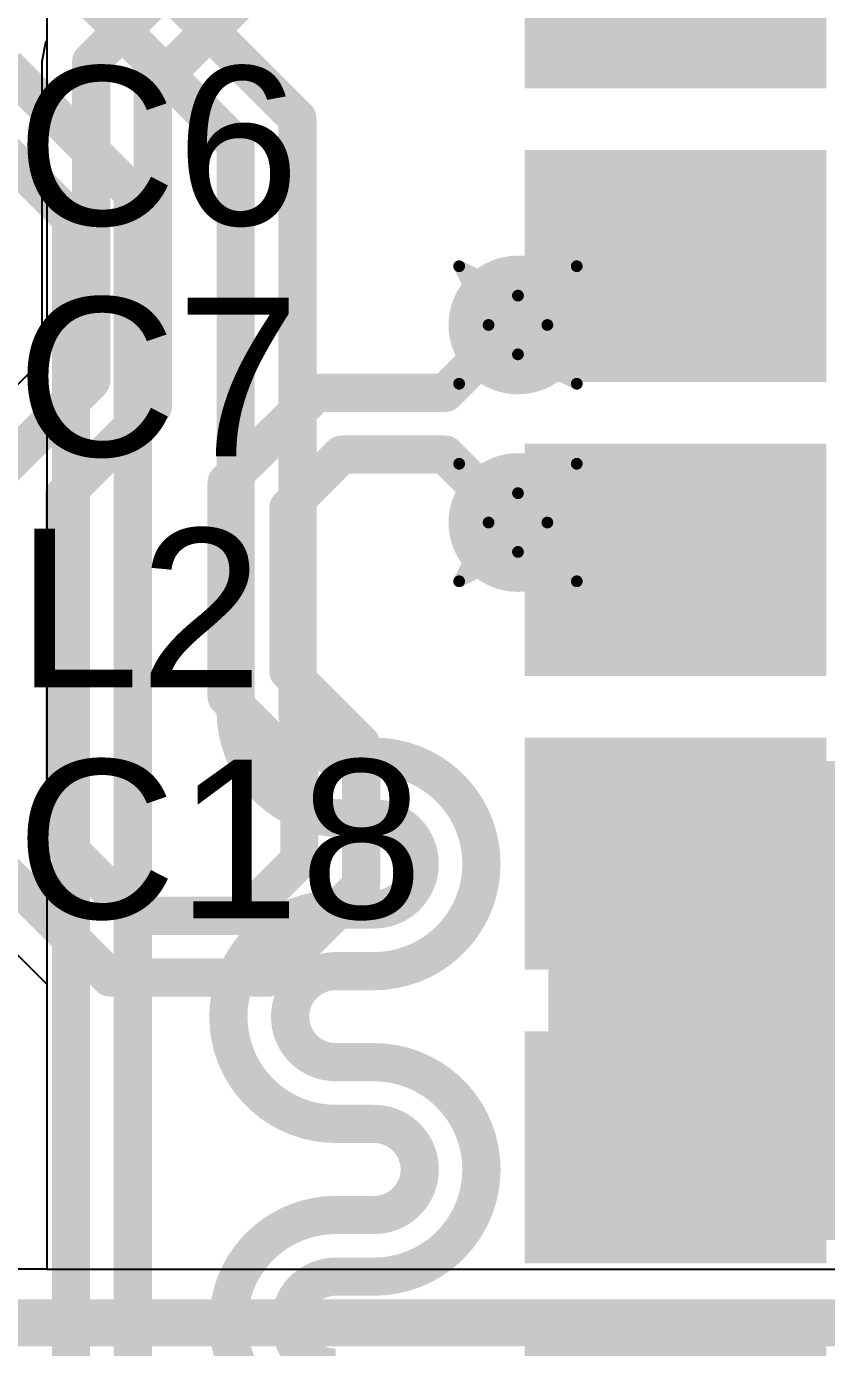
# Model space of a CAD drawing. Header units: inches. Extents: x -6 to 328, y -12 to 81.
# Drawn here: x 26.52 to 29.97, y 7.68 to 13.39 of the extents above; entities that cross this region are included whole.
import ezdxf

# ---------------------------------------------------------------- set-up
doc = ezdxf.new("R2010")
doc.units = ezdxf.units.IN
for name, color, linetype in [('Bottom Layer', 5, 'Continuous'), ('Drill Drawing', 1, 'Continuous'), ('Top Layer', 1, 'Continuous'), ('Top Overlay', 2, 'Continuous'), ('Top Paste', 8, 'Continuous'), ('Top Solder', 216, 'Continuous'), ('Via Holes', 16, 'Continuous')]:
    doc.layers.add(name, color=color, linetype=linetype)
doc.styles.add('Arial', font='', dxfattribs={"height": 0.2})
doc.styles.get('Arial').set_extended_font_data('Arial')

# ---------------------------------------------------------------- blocks, each defined once
blk = doc.blocks.new('M55_6013242R_44')
at = {"layer": 'Top Layer'}
for points in [[(-7.385, 3.3), (-6.585, 3.3), (-6.585, 2.2), (-7.385, 2.2)], [(-6.115, 3.3), (-5.315, 3.3), (-5.315, 2.2), (-6.115, 2.2)], [(-4.845, 3.3), (-4.045, 3.3), (-4.045, 2.2), (-4.845, 2.2)], [(-3.575, 3.3), (-2.775, 3.3), (-2.775, 2.2), (-3.575, 2.2)], [(-2.305, 3.3), (-1.505, 3.3), (-1.505, 2.2), (-2.305, 2.2)]]:
    blk.add_hatch(color=1, dxfattribs=at).paths.add_polyline_path(points)
at = {"layer": 'Top Paste'}
for points in [[(-7.385, 3.3), (-6.585, 3.3), (-6.585, 2.2), (-7.385, 2.2)], [(-6.115, 3.3), (-5.315, 3.3), (-5.315, 2.2), (-6.115, 2.2)], [(-4.845, 3.3), (-4.045, 3.3), (-4.045, 2.2), (-4.845, 2.2)], [(-3.575, 3.3), (-2.775, 3.3), (-2.775, 2.2), (-3.575, 2.2)], [(-2.305, 3.3), (-1.505, 3.3), (-1.505, 2.2), (-2.305, 2.2)]]:
    blk.add_hatch(color=8, dxfattribs=at).paths.add_polyline_path(points)
at = {"layer": 'Top Solder'}
for points in [[(-8.7566, 3.4016), (-7.7534, 3.4016), (-7.7534, 2.0984), (-8.7566, 2.0984)], [(-7.4866, 3.4016), (-6.4834, 3.4016), (-6.4834, 2.0984), (-7.4866, 2.0984)], [(-6.2166, 3.4016), (-5.2134, 3.4016), (-5.2134, 2.0984), (-6.2166, 2.0984)], [(-4.9466, 3.4016), (-3.9434, 3.4016), (-3.9434, 2.0984), (-4.9466, 2.0984)], [(-3.6766, 3.4016), (-2.6734, 3.4016), (-2.6734, 2.0984), (-3.6766, 2.0984)], [(-2.4066, 3.4016), (-1.4034, 3.4016), (-1.4034, 2.0984), (-2.4066, 2.0984)]]:
    blk.add_hatch(color=216, dxfattribs=at).paths.add_polyline_path(points)

msp = doc.modelspace()

# ---------------------------------------------------------------- hatches: boundary and pattern name
at = {"layer": 'Bottom Layer'}
h = msp.add_hatch(color=5, dxfattribs=at)
edge = h.paths.add_edge_path()
edge.add_arc((28.6385, 12.1032), 0.3, 0, 360)
h = msp.add_hatch(color=5, dxfattribs=at)
edge = h.paths.add_edge_path()
edge.add_arc((28.6385, 11.2492), 0.3, 0, 360)
at = {"layer": 'Top Layer'}
h = msp.add_hatch(color=1, dxfattribs=at)
edge = h.paths.add_edge_path()
edge.add_arc((28.6385, 12.1032), 0.3, 0, 360)
h = msp.add_hatch(color=1, dxfattribs=at)
edge = h.paths.add_edge_path()
edge.add_arc((28.6385, 11.2492), 0.3, 0, 360)
msp.add_hatch(color=1, dxfattribs=at).paths.add_polyline_path([(28.769, 8.148), (30.6869, 8.148), (30.6869, 10.218), (28.769, 10.218)])
at = {"layer": 'Via Holes'}
h = msp.add_hatch(color=7, dxfattribs=at)
edge = h.paths.add_edge_path()
edge.add_arc((28.6385, 12.1032), 0.15, 0, 360)
h = msp.add_hatch(color=7, dxfattribs=at)
edge = h.paths.add_edge_path()
edge.add_arc((28.6385, 11.2492), 0.15, 0, 360)

# ---------------------------------------------------------------- linework, layer by layer
at = {"layer": 'Bottom Layer'}
for p, q in [((26.6032, 15.1452), (26.6032, 8.0219)), ((26.6032, 15.1452), (26.6032, 13.3314)), ((26.5979, 13.3234), (26.5816, 13.2416)), ((26.6032, 13.3314), (26.5979, 13.3234)), ((26.5816, 13.2416), (26.5816, 11.9503)), ((26.5816, 11.9503), (26.2601, 11.6287)), ((26.2601, 9.5965), (26.6032, 9.2534)), ((26.6032, 9.2534), (26.6032, 8.0219)), ((26.6032, 8.0219), (25.0843, 8.0219)), ((26.6032, 8.0219), (30.6832, 8.0219))]:
    msp.add_line(p, q, dxfattribs=at)
for points in [[(26.7952, 13.2416, 0.1651, 0.1651, 0), (27.5056, 13.9519, 0.1651, 0.1651, 0)], [(27.0619, 13.1312, 0.1651, 0.1651, 0), (27.6941, 13.7633, 0.1651, 0.1651, 0)], [(26.7952, 11.8618, 0.1651, 0.1651, 0), (26.7952, 13.2416, 0.1651, 0.1651, 0)], [(27.0619, 11.7513, 0.1651, 0.1651, 0), (27.0619, 13.1312, 0.1651, 0.1651, 0)], [(28.3243, 11.8096, 0.1651, 0.1651, 0), (28.618, 12.1032, 0.1651, 0.1651, 0)], [(28.618, 12.1032, 0.1651, 0.1651, 0), (28.6385, 12.1032, 0.1651, 0.1651, 0)], [(26.4111, 11.4776, 0.1651, 0.1651, 0), (26.7952, 11.8618, 0.1651, 0.1651, 0)], [(27.3801, 11.4229, 0.1651, 0.1651, 0), (27.7669, 11.8096, 0.1651, 0.1651, 0)], [(27.7669, 11.8096, 0.1651, 0.1651, 0), (28.3243, 11.8096, 0.1651, 0.1651, 0)], [(26.6778, 11.3672, 0.1651, 0.1651, 0), (27.0619, 11.7513, 0.1651, 0.1651, 0)], [(27.6468, 11.3124, 0.1651, 0.1651, 0), (27.8773, 11.5429, 0.1651, 0.1651, 0)], [(27.8773, 11.5429, 0.1651, 0.1651, 0), (28.3243, 11.5429, 0.1651, 0.1651, 0)], [(28.3243, 11.5429, 0.1651, 0.1651, 0), (28.618, 11.2492, 0.1651, 0.1651, 0)], [(27.3801, 10.4957, 0.1651, 0.1651, 0), (27.3801, 11.4229, 0.1651, 0.1651, 0)], [(26.6778, 9.8581, 0.1651, 0.1651, 0), (26.6778, 11.3672, 0.1651, 0.1651, 0)], [(27.6468, 10.6061, 0.1651, 0.1651, 0), (27.6468, 11.3124, 0.1651, 0.1651, 0)], [(28.618, 11.2492, 0.1651, 0.1651, 0), (28.6385, 11.2492, 0.1651, 0.1651, 0)], [(27.6468, 10.6061, 0.1651, 0.1651, 0), (27.9608, 10.2921, 0.1651, 0.1651, 0)], [(27.3801, 10.4957, 0.1651, 0.1651, 0), (27.6941, 10.1817, 0.1651, 0.1651, 0)], [(27.9608, 9.6792, 0.1651, 0.1651, 0), (27.9608, 10.2921, 0.1651, 0.1651, 0)], [(27.6941, 9.7897, 0.1651, 0.1651, 0), (27.6941, 10.1817, 0.1651, 0.1651, 0)], [(26.6778, 9.8581, 0.1651, 0.1651, 0), (26.9867, 9.5492, 0.1651, 0.1651, 0)], [(26.4111, 9.7476, 0.1651, 0.1651, 0), (26.8762, 9.2825, 0.1651, 0.1651, 0)], [(27.4537, 9.5492, 0.1651, 0.1651, 0), (27.6941, 9.7897, 0.1651, 0.1651, 0)], [(27.5641, 9.2825, 0.1651, 0.1651, 0), (27.9608, 9.6792, 0.1651, 0.1651, 0)], [(26.9867, 9.5492, 0.1651, 0.1651, 0), (27.4537, 9.5492, 0.1651, 0.1651, 0)], [(26.8762, 9.2825, 0.1651, 0.1651, 0), (27.5641, 9.2825, 0.1651, 0.1651, 0)], [(24.9877, 7.7889, 0.2032, 0.2032, 0), (30.2545, 7.7889, 0.2032, 0.2032, 0)]]:
    msp.add_lwpolyline(points, format="xyseb", dxfattribs=at)
for points in [[(26.754, 13.2416, 0.0825, 0.0825, 1), (26.8365, 13.2416, 0.0825, 0.0825, 1)], [(26.754, 13.2416, 0.0825, 0.0825, 1), (26.8365, 13.2416, 0.0825, 0.0825, 1)], [(27.0207, 13.1312, 0.0825, 0.0825, 1), (27.1032, 13.1312, 0.0825, 0.0825, 1)], [(27.0207, 13.1312, 0.0825, 0.0825, 1), (27.1032, 13.1312, 0.0825, 0.0825, 1)], [(28.5767, 12.1032, 0.0825, 0.0825, 1), (28.6593, 12.1032, 0.0825, 0.0825, 1)], [(28.5767, 12.1032, 0.0825, 0.0825, 1), (28.6593, 12.1032, 0.0825, 0.0825, 1)], [(28.5972, 12.1032, 0.0825, 0.0825, 1), (28.6798, 12.1032, 0.0825, 0.0825, 1)], [(26.754, 11.8618, 0.0825, 0.0825, 1), (26.8365, 11.8618, 0.0825, 0.0825, 1)], [(26.754, 11.8618, 0.0825, 0.0825, 1), (26.8365, 11.8618, 0.0825, 0.0825, 1)], [(27.7256, 11.8096, 0.0825, 0.0825, 1), (27.8081, 11.8096, 0.0825, 0.0825, 1)], [(27.7256, 11.8096, 0.0825, 0.0825, 1), (27.8081, 11.8096, 0.0825, 0.0825, 1)], [(28.2831, 11.8096, 0.0825, 0.0825, 1), (28.3656, 11.8096, 0.0825, 0.0825, 1)], [(28.2831, 11.8096, 0.0825, 0.0825, 1), (28.3656, 11.8096, 0.0825, 0.0825, 1)], [(27.0207, 11.7513, 0.0825, 0.0825, 1), (27.1032, 11.7513, 0.0825, 0.0825, 1)], [(27.0207, 11.7513, 0.0825, 0.0825, 1), (27.1032, 11.7513, 0.0825, 0.0825, 1)], [(27.836, 11.5429, 0.0825, 0.0825, 1), (27.9186, 11.5429, 0.0825, 0.0825, 1)], [(27.836, 11.5429, 0.0825, 0.0825, 1), (27.9186, 11.5429, 0.0825, 0.0825, 1)], [(28.2831, 11.5429, 0.0825, 0.0825, 1), (28.3656, 11.5429, 0.0825, 0.0825, 1)], [(28.2831, 11.5429, 0.0825, 0.0825, 1), (28.3656, 11.5429, 0.0825, 0.0825, 1)], [(27.3389, 11.4229, 0.0825, 0.0825, 1), (27.4214, 11.4229, 0.0825, 0.0825, 1)], [(27.3389, 11.4229, 0.0825, 0.0825, 1), (27.4214, 11.4229, 0.0825, 0.0825, 1)], [(26.6366, 11.3672, 0.0825, 0.0825, 1), (26.7191, 11.3672, 0.0825, 0.0825, 1)], [(26.6366, 11.3672, 0.0825, 0.0825, 1), (26.7191, 11.3672, 0.0825, 0.0825, 1)], [(27.6056, 11.3124, 0.0825, 0.0825, 1), (27.6881, 11.3124, 0.0825, 0.0825, 1)], [(27.6056, 11.3124, 0.0825, 0.0825, 1), (27.6881, 11.3124, 0.0825, 0.0825, 1)], [(28.5767, 11.2492, 0.0825, 0.0825, 1), (28.6593, 11.2492, 0.0825, 0.0825, 1)], [(28.5767, 11.2492, 0.0825, 0.0825, 1), (28.6593, 11.2492, 0.0825, 0.0825, 1)], [(28.5972, 11.2492, 0.0825, 0.0825, 1), (28.6798, 11.2492, 0.0825, 0.0825, 1)], [(27.6056, 10.6061, 0.0825, 0.0825, 1), (27.6881, 10.6061, 0.0825, 0.0825, 1)], [(27.6056, 10.6061, 0.0825, 0.0825, 1), (27.6881, 10.6061, 0.0825, 0.0825, 1)], [(27.3389, 10.4957, 0.0825, 0.0825, 1), (27.4214, 10.4957, 0.0825, 0.0825, 1)], [(27.3389, 10.4957, 0.0825, 0.0825, 1), (27.4214, 10.4957, 0.0825, 0.0825, 1)], [(27.9196, 10.2921, 0.0825, 0.0825, 1), (28.0021, 10.2921, 0.0825, 0.0825, 1)], [(27.9196, 10.2921, 0.0825, 0.0825, 1), (28.0021, 10.2921, 0.0825, 0.0825, 1)], [(27.6529, 10.1817, 0.0825, 0.0825, 1), (27.7354, 10.1817, 0.0825, 0.0825, 1)], [(27.6529, 10.1817, 0.0825, 0.0825, 1), (27.7354, 10.1817, 0.0825, 0.0825, 1)], [(26.6366, 9.8581, 0.0825, 0.0825, 1), (26.7191, 9.8581, 0.0825, 0.0825, 1)], [(26.6366, 9.8581, 0.0825, 0.0825, 1), (26.7191, 9.8581, 0.0825, 0.0825, 1)], [(27.6529, 9.7897, 0.0825, 0.0825, 1), (27.7354, 9.7897, 0.0825, 0.0825, 1)], [(27.6529, 9.7897, 0.0825, 0.0825, 1), (27.7354, 9.7897, 0.0825, 0.0825, 1)], [(27.9196, 9.6792, 0.0825, 0.0825, 1), (28.0021, 9.6792, 0.0825, 0.0825, 1)], [(27.9196, 9.6792, 0.0825, 0.0825, 1), (28.0021, 9.6792, 0.0825, 0.0825, 1)], [(26.9454, 9.5492, 0.0825, 0.0825, 1), (27.028, 9.5492, 0.0825, 0.0825, 1)], [(26.9454, 9.5492, 0.0825, 0.0825, 1), (27.028, 9.5492, 0.0825, 0.0825, 1)], [(27.4124, 9.5492, 0.0825, 0.0825, 1), (27.4949, 9.5492, 0.0825, 0.0825, 1)], [(27.4124, 9.5492, 0.0825, 0.0825, 1), (27.4949, 9.5492, 0.0825, 0.0825, 1)], [(26.8349, 9.2825, 0.0825, 0.0825, 1), (26.9175, 9.2825, 0.0825, 0.0825, 1)], [(26.8349, 9.2825, 0.0825, 0.0825, 1), (26.9175, 9.2825, 0.0825, 0.0825, 1)], [(27.5229, 9.2825, 0.0825, 0.0825, 1), (27.6054, 9.2825, 0.0825, 0.0825, 1)], [(27.5229, 9.2825, 0.0825, 0.0825, 1), (27.6054, 9.2825, 0.0825, 0.0825, 1)]]:
    msp.add_lwpolyline(points, format="xyseb", close=True, dxfattribs=at)
at = {"layer": 'Drill Drawing'}
for points in [[(28.3845, 12.3572, 0.0508, 0.0508, 0), (28.6385, 12.2302, 0.0508, 0.0508, 0)], [(28.3845, 12.3572, 0.0508, 0.0508, 0), (28.5115, 12.1032, 0.0508, 0.0508, 0)], [(28.6385, 12.2302, 0.0508, 0.0508, 0), (28.8925, 12.3572, 0.0508, 0.0508, 0)], [(28.7655, 12.1032, 0.0508, 0.0508, 0), (28.8925, 12.3572, 0.0508, 0.0508, 0)], [(28.3845, 11.8492, 0.0508, 0.0508, 0), (28.5115, 12.1032, 0.0508, 0.0508, 0)], [(28.7655, 12.1032, 0.0508, 0.0508, 0), (28.8925, 11.8492, 0.0508, 0.0508, 0)], [(28.3845, 11.8492, 0.0508, 0.0508, 0), (28.6385, 11.9762, 0.0508, 0.0508, 0)], [(28.6385, 11.9762, 0.0508, 0.0508, 0), (28.8925, 11.8492, 0.0508, 0.0508, 0)], [(28.3845, 11.5032, 0.0508, 0.0508, 0), (28.6385, 11.3762, 0.0508, 0.0508, 0)], [(28.3845, 11.5032, 0.0508, 0.0508, 0), (28.5115, 11.2492, 0.0508, 0.0508, 0)], [(28.6385, 11.3762, 0.0508, 0.0508, 0), (28.8925, 11.5032, 0.0508, 0.0508, 0)], [(28.7655, 11.2492, 0.0508, 0.0508, 0), (28.8925, 11.5032, 0.0508, 0.0508, 0)], [(28.3845, 10.9952, 0.0508, 0.0508, 0), (28.5115, 11.2492, 0.0508, 0.0508, 0)], [(28.7655, 11.2492, 0.0508, 0.0508, 0), (28.8925, 10.9952, 0.0508, 0.0508, 0)], [(28.3845, 10.9952, 0.0508, 0.0508, 0), (28.6385, 11.1222, 0.0508, 0.0508, 0)], [(28.6385, 11.1222, 0.0508, 0.0508, 0), (28.8925, 10.9952, 0.0508, 0.0508, 0)]]:
    msp.add_lwpolyline(points, format="xyseb", dxfattribs=at)
for points in [[(28.3718, 12.3572, 0.0254, 0.0254, 1), (28.3972, 12.3572, 0.0254, 0.0254, 1)], [(28.3718, 12.3572, 0.0254, 0.0254, 1), (28.3972, 12.3572, 0.0254, 0.0254, 1)], [(28.8798, 12.3572, 0.0254, 0.0254, 1), (28.9052, 12.3572, 0.0254, 0.0254, 1)], [(28.8798, 12.3572, 0.0254, 0.0254, 1), (28.9052, 12.3572, 0.0254, 0.0254, 1)], [(28.6258, 12.2302, 0.0254, 0.0254, 1), (28.6512, 12.2302, 0.0254, 0.0254, 1)], [(28.6258, 12.2302, 0.0254, 0.0254, 1), (28.6512, 12.2302, 0.0254, 0.0254, 1)], [(28.4988, 12.1032, 0.0254, 0.0254, 1), (28.5242, 12.1032, 0.0254, 0.0254, 1)], [(28.4988, 12.1032, 0.0254, 0.0254, 1), (28.5242, 12.1032, 0.0254, 0.0254, 1)], [(28.7528, 12.1032, 0.0254, 0.0254, 1), (28.7782, 12.1032, 0.0254, 0.0254, 1)], [(28.7528, 12.1032, 0.0254, 0.0254, 1), (28.7782, 12.1032, 0.0254, 0.0254, 1)], [(28.6258, 11.9762, 0.0254, 0.0254, 1), (28.6512, 11.9762, 0.0254, 0.0254, 1)], [(28.6258, 11.9762, 0.0254, 0.0254, 1), (28.6512, 11.9762, 0.0254, 0.0254, 1)], [(28.3718, 11.8492, 0.0254, 0.0254, 1), (28.3972, 11.8492, 0.0254, 0.0254, 1)], [(28.3718, 11.8492, 0.0254, 0.0254, 1), (28.3972, 11.8492, 0.0254, 0.0254, 1)], [(28.8798, 11.8492, 0.0254, 0.0254, 1), (28.9052, 11.8492, 0.0254, 0.0254, 1)], [(28.8798, 11.8492, 0.0254, 0.0254, 1), (28.9052, 11.8492, 0.0254, 0.0254, 1)], [(28.3718, 11.5032, 0.0254, 0.0254, 1), (28.3972, 11.5032, 0.0254, 0.0254, 1)], [(28.3718, 11.5032, 0.0254, 0.0254, 1), (28.3972, 11.5032, 0.0254, 0.0254, 1)], [(28.8798, 11.5032, 0.0254, 0.0254, 1), (28.9052, 11.5032, 0.0254, 0.0254, 1)], [(28.8798, 11.5032, 0.0254, 0.0254, 1), (28.9052, 11.5032, 0.0254, 0.0254, 1)], [(28.6258, 11.3762, 0.0254, 0.0254, 1), (28.6512, 11.3762, 0.0254, 0.0254, 1)], [(28.6258, 11.3762, 0.0254, 0.0254, 1), (28.6512, 11.3762, 0.0254, 0.0254, 1)], [(28.4988, 11.2492, 0.0254, 0.0254, 1), (28.5242, 11.2492, 0.0254, 0.0254, 1)], [(28.4988, 11.2492, 0.0254, 0.0254, 1), (28.5242, 11.2492, 0.0254, 0.0254, 1)], [(28.7528, 11.2492, 0.0254, 0.0254, 1), (28.7782, 11.2492, 0.0254, 0.0254, 1)], [(28.7528, 11.2492, 0.0254, 0.0254, 1), (28.7782, 11.2492, 0.0254, 0.0254, 1)], [(28.6258, 11.1222, 0.0254, 0.0254, 1), (28.6512, 11.1222, 0.0254, 0.0254, 1)], [(28.6258, 11.1222, 0.0254, 0.0254, 1), (28.6512, 11.1222, 0.0254, 0.0254, 1)], [(28.3718, 10.9952, 0.0254, 0.0254, 1), (28.3972, 10.9952, 0.0254, 0.0254, 1)], [(28.3718, 10.9952, 0.0254, 0.0254, 1), (28.3972, 10.9952, 0.0254, 0.0254, 1)], [(28.8798, 10.9952, 0.0254, 0.0254, 1), (28.9052, 10.9952, 0.0254, 0.0254, 1)], [(28.8798, 10.9952, 0.0254, 0.0254, 1), (28.9052, 10.9952, 0.0254, 0.0254, 1)]]:
    msp.add_lwpolyline(points, format="xyseb", close=True, dxfattribs=at)
at = {"layer": 'Top Layer'}
for points in [[(26.8255, 13.8557, 0.1651, 0.1651, 0), (27.686, 12.9952, 0.1651, 0.1651, 0)], [(26.715, 13.589, 0.1651, 0.1651, 0), (27.4193, 12.8847, 0.1651, 0.1651, 0)], [(26.4287, 13.2207, 0.1651, 0.1651, 0), (26.9748, 12.6746, 0.1651, 0.1651, 0)], [(26.3182, 12.954, 0.1651, 0.1651, 0), (26.7081, 12.5641, 0.1651, 0.1651, 0)], [(27.686, 11.4684, 0.1651, 0.1651, 0), (27.686, 12.9952, 0.1651, 0.1651, 0)], [(27.4193, 11.4684, 0.1651, 0.1651, 0), (27.4193, 12.8847, 0.1651, 0.1651, 0)], [(26.9748, 5.5118, 0.1651, 0.1651, 0), (26.9748, 12.6746, 0.1651, 0.1651, 0)], [(26.7081, 5.4013, 0.1651, 0.1651, 0), (26.7081, 12.5641, 0.1651, 0.1651, 0)], [(28.8515, 12.0405, 0.1651, 0.1651, 0), (29.169, 12.358, 0.1651, 0.1651, 0)], [(29.169, 12.358, 0.1651, 0.1651, 0), (29.319, 12.358, 0.1651, 0.1651, 0)], [(27.4193, 10.4339, 0.1651, 0.1651, 0), (27.4193, 11.4684, 0.1651, 0.1651, 0)], [(27.686, 10.4339, 0.1651, 0.1651, 0), (27.686, 11.4684, 0.1651, 0.1651, 0)], [(28.8515, 11.4055, 0.1651, 0.1651, 0), (29.169, 11.088, 0.1651, 0.1651, 0)], [(29.169, 11.088, 0.1651, 0.1651, 0), (29.319, 11.088, 0.1651, 0.1651, 0)], [(27.8828, 9.9703, 0.1651, 0.1651, -0.414214), (27.4193, 10.4339, 0.1651, 0.1651, 0)], [(27.8828, 10.237, 0.1651, 0.1651, -0.414214), (27.686, 10.4339, 0.1651, 0.1651, 0)], [(27.8828, 10.237, 0.1651, 0.1651, 0), (28.0173, 10.237, 0.1651, 0.1651, 0)], [(28.0173, 10.237, 0.1651, 0.1651, -0.414214), (28.4809, 9.7735, 0.1651, 0.1651, 0)], [(27.8828, 9.9703, 0.1651, 0.1651, 0), (28.0173, 9.9703, 0.1651, 0.1651, 0)], [(28.0173, 9.9703, 0.1651, 0.1651, -0.414214), (28.2142, 9.7735, 0.1651, 0.1651, 0)], [(28.4809, 9.7735, 0.1651, 0.1651, -0.414214), (28.0173, 9.3099, 0.1651, 0.1651, 0)], [(28.2142, 9.7735, 0.1651, 0.1651, -0.414214), (28.0173, 9.5766, 0.1651, 0.1651, 0)], [(28.2142, 9.7735, 0.1651, 0.1651, 0), (28.2142, 9.7735, 0.1651, 0.1651, 0)], [(28.4809, 9.7735, 0.1651, 0.1651, 0), (28.4809, 9.7735, 0.1651, 0.1651, 0)], [(27.3876, 9.1131, 0.1651, 0.1651, -0.414214), (27.8511, 9.5766, 0.1651, 0.1651, 0)], [(27.8511, 9.5766, 0.1651, 0.1651, 0), (28.0173, 9.5766, 0.1651, 0.1651, 0)], [(27.6543, 9.1131, 0.1651, 0.1651, -0.414214), (27.8511, 9.3099, 0.1651, 0.1651, 0)], [(27.8511, 9.3099, 0.1651, 0.1651, 0), (28.0173, 9.3099, 0.1651, 0.1651, 0)], [(27.3876, 9.1131, 0.1651, 0.1651, 0), (27.3876, 9.1131, 0.1651, 0.1651, 0)], [(27.8511, 8.6495, 0.1651, 0.1651, -0.414214), (27.3876, 9.1131, 0.1651, 0.1651, 0)], [(27.6543, 9.1131, 0.1651, 0.1651, 0), (27.6543, 9.1131, 0.1651, 0.1651, 0)], [(27.8511, 8.9162, 0.1651, 0.1651, -0.414214), (27.6543, 9.1131, 0.1651, 0.1651, 0)], [(27.8511, 8.9162, 0.1651, 0.1651, 0), (28.0173, 8.9162, 0.1651, 0.1651, 0)], [(28.0173, 8.9162, 0.1651, 0.1651, -0.414214), (28.4809, 8.4527, 0.1651, 0.1651, 0)], [(27.8511, 8.6495, 0.1651, 0.1651, 0), (28.0173, 8.6495, 0.1651, 0.1651, 0)], [(28.0173, 8.6495, 0.1651, 0.1651, -0.414214), (28.2142, 8.4527, 0.1651, 0.1651, 0)], [(28.2142, 8.4527, 0.1651, 0.1651, -0.414214), (28.0173, 8.2559, 0.1651, 0.1651, 0)], [(28.4809, 8.4527, 0.1651, 0.1651, -0.414214), (28.0173, 7.9892, 0.1651, 0.1651, 0)], [(28.2142, 8.4527, 0.1651, 0.1651, 0), (28.2142, 8.4527, 0.1651, 0.1651, 0)], [(28.4809, 8.4527, 0.1651, 0.1651, 0), (28.4809, 8.4527, 0.1651, 0.1651, 0)], [(27.3876, 7.7923, 0.1651, 0.1651, -0.414214), (27.8511, 8.2559, 0.1651, 0.1651, 0)], [(27.8511, 8.2559, 0.1651, 0.1651, 0), (28.0173, 8.2559, 0.1651, 0.1651, 0)], [(27.6543, 7.7923, 0.1651, 0.1651, -0.414214), (27.8511, 7.9892, 0.1651, 0.1651, 0)], [(27.8511, 7.9892, 0.1651, 0.1651, 0), (28.0173, 7.9892, 0.1651, 0.1651, 0)], [(27.3876, 7.7923, 0.1651, 0.1651, 0), (27.3876, 7.7923, 0.1651, 0.1651, 0)], [(27.8511, 7.3288, 0.1651, 0.1651, -0.414214), (27.3876, 7.7923, 0.1651, 0.1651, 0)], [(27.6543, 7.7923, 0.1651, 0.1651, 0), (27.6543, 7.7923, 0.1651, 0.1651, 0)], [(27.8511, 7.5955, 0.1651, 0.1651, -0.414214), (27.6543, 7.7923, 0.1651, 0.1651, 0)]]:
    msp.add_lwpolyline(points, format="xyseb", dxfattribs=at)
for points in [[(27.6447, 12.9952, 0.0825, 0.0825, 1), (27.7273, 12.9952, 0.0825, 0.0825, 1)], [(27.6447, 12.9952, 0.0825, 0.0825, 1), (27.7273, 12.9952, 0.0825, 0.0825, 1)], [(27.378, 12.8847, 0.0825, 0.0825, 1), (27.4606, 12.8847, 0.0825, 0.0825, 1)], [(27.378, 12.8847, 0.0825, 0.0825, 1), (27.4606, 12.8847, 0.0825, 0.0825, 1)], [(26.9335, 12.6746, 0.0825, 0.0825, 1), (27.0161, 12.6746, 0.0825, 0.0825, 1)], [(26.9335, 12.6746, 0.0825, 0.0825, 1), (27.0161, 12.6746, 0.0825, 0.0825, 1)], [(26.6668, 12.5641, 0.0825, 0.0825, 1), (26.7494, 12.5641, 0.0825, 0.0825, 1)], [(26.6668, 12.5641, 0.0825, 0.0825, 1), (26.7494, 12.5641, 0.0825, 0.0825, 1)], [(29.1277, 12.358, 0.0825, 0.0825, 1), (29.2103, 12.358, 0.0825, 0.0825, 1)], [(29.1277, 12.358, 0.0825, 0.0825, 1), (29.2103, 12.358, 0.0825, 0.0825, 1)], [(29.2777, 12.358, 0.0825, 0.0825, 1), (29.3603, 12.358, 0.0825, 0.0825, 1)], [(28.8103, 12.0405, 0.0825, 0.0825, 1), (28.8928, 12.0405, 0.0825, 0.0825, 1)], [(27.378, 11.4684, 0.0825, 0.0825, 1), (27.4606, 11.4684, 0.0825, 0.0825, 1)], [(27.378, 11.4684, 0.0825, 0.0825, 1), (27.4606, 11.4684, 0.0825, 0.0825, 1)], [(27.6447, 11.4684, 0.0825, 0.0825, 1), (27.7273, 11.4684, 0.0825, 0.0825, 1)], [(27.6447, 11.4684, 0.0825, 0.0825, 1), (27.7273, 11.4684, 0.0825, 0.0825, 1)], [(28.8103, 11.4055, 0.0825, 0.0825, 1), (28.8928, 11.4055, 0.0825, 0.0825, 1)], [(29.1277, 11.088, 0.0825, 0.0825, 1), (29.2103, 11.088, 0.0825, 0.0825, 1)], [(29.1277, 11.088, 0.0825, 0.0825, 1), (29.2103, 11.088, 0.0825, 0.0825, 1)], [(29.2777, 11.088, 0.0825, 0.0825, 1), (29.3603, 11.088, 0.0825, 0.0825, 1)], [(27.378, 10.4339, 0.0825, 0.0825, 1), (27.4606, 10.4339, 0.0825, 0.0825, 1)], [(27.378, 10.4339, 0.0825, 0.0825, 1), (27.4606, 10.4339, 0.0825, 0.0825, 1)], [(27.6447, 10.4339, 0.0825, 0.0825, 1), (27.7273, 10.4339, 0.0825, 0.0825, 1)], [(27.6447, 10.4339, 0.0825, 0.0825, 1), (27.7273, 10.4339, 0.0825, 0.0825, 1)], [(27.8416, 10.237, 0.0825, 0.0825, 1), (27.9241, 10.237, 0.0825, 0.0825, 1)], [(27.8416, 10.237, 0.0825, 0.0825, 1), (27.9241, 10.237, 0.0825, 0.0825, 1)], [(27.9761, 10.237, 0.0825, 0.0825, 1), (28.0586, 10.237, 0.0825, 0.0825, 1)], [(27.9761, 10.237, 0.0825, 0.0825, 1), (28.0586, 10.237, 0.0825, 0.0825, 1)], [(27.8416, 9.9703, 0.0825, 0.0825, 1), (27.9241, 9.9703, 0.0825, 0.0825, 1)], [(27.8416, 9.9703, 0.0825, 0.0825, 1), (27.9241, 9.9703, 0.0825, 0.0825, 1)], [(27.9761, 9.9703, 0.0825, 0.0825, 1), (28.0586, 9.9703, 0.0825, 0.0825, 1)], [(27.9761, 9.9703, 0.0825, 0.0825, 1), (28.0586, 9.9703, 0.0825, 0.0825, 1)], [(28.1729, 9.7735, 0.0825, 0.0825, 1), (28.2555, 9.7735, 0.0825, 0.0825, 1)], [(28.1729, 9.7735, 0.0825, 0.0825, 1), (28.2555, 9.7735, 0.0825, 0.0825, 1)], [(28.1729, 9.7735, 0.0825, 0.0825, 1), (28.2555, 9.7735, 0.0825, 0.0825, 1)], [(28.1729, 9.7735, 0.0825, 0.0825, 1), (28.2555, 9.7735, 0.0825, 0.0825, 1)], [(28.4396, 9.7735, 0.0825, 0.0825, 1), (28.5222, 9.7735, 0.0825, 0.0825, 1)], [(28.4396, 9.7735, 0.0825, 0.0825, 1), (28.5222, 9.7735, 0.0825, 0.0825, 1)], [(28.4396, 9.7735, 0.0825, 0.0825, 1), (28.5222, 9.7735, 0.0825, 0.0825, 1)], [(28.4396, 9.7735, 0.0825, 0.0825, 1), (28.5222, 9.7735, 0.0825, 0.0825, 1)], [(27.8098, 9.5766, 0.0825, 0.0825, 1), (27.8924, 9.5766, 0.0825, 0.0825, 1)], [(27.8098, 9.5766, 0.0825, 0.0825, 1), (27.8924, 9.5766, 0.0825, 0.0825, 1)], [(27.9761, 9.5766, 0.0825, 0.0825, 1), (28.0586, 9.5766, 0.0825, 0.0825, 1)], [(27.9761, 9.5766, 0.0825, 0.0825, 1), (28.0586, 9.5766, 0.0825, 0.0825, 1)], [(27.8098, 9.3099, 0.0825, 0.0825, 1), (27.8924, 9.3099, 0.0825, 0.0825, 1)], [(27.8098, 9.3099, 0.0825, 0.0825, 1), (27.8924, 9.3099, 0.0825, 0.0825, 1)], [(27.9761, 9.3099, 0.0825, 0.0825, 1), (28.0586, 9.3099, 0.0825, 0.0825, 1)], [(27.9761, 9.3099, 0.0825, 0.0825, 1), (28.0586, 9.3099, 0.0825, 0.0825, 1)], [(27.3463, 9.1131, 0.0825, 0.0825, 1), (27.4288, 9.1131, 0.0825, 0.0825, 1)], [(27.3463, 9.1131, 0.0825, 0.0825, 1), (27.4288, 9.1131, 0.0825, 0.0825, 1)], [(27.3463, 9.1131, 0.0825, 0.0825, 1), (27.4288, 9.1131, 0.0825, 0.0825, 1)], [(27.3463, 9.1131, 0.0825, 0.0825, 1), (27.4288, 9.1131, 0.0825, 0.0825, 1)], [(27.613, 9.1131, 0.0825, 0.0825, 1), (27.6955, 9.1131, 0.0825, 0.0825, 1)], [(27.613, 9.1131, 0.0825, 0.0825, 1), (27.6955, 9.1131, 0.0825, 0.0825, 1)], [(27.613, 9.1131, 0.0825, 0.0825, 1), (27.6955, 9.1131, 0.0825, 0.0825, 1)], [(27.613, 9.1131, 0.0825, 0.0825, 1), (27.6955, 9.1131, 0.0825, 0.0825, 1)], [(27.8098, 8.9162, 0.0825, 0.0825, 1), (27.8924, 8.9162, 0.0825, 0.0825, 1)], [(27.8098, 8.9162, 0.0825, 0.0825, 1), (27.8924, 8.9162, 0.0825, 0.0825, 1)], [(27.9761, 8.9162, 0.0825, 0.0825, 1), (28.0586, 8.9162, 0.0825, 0.0825, 1)], [(27.9761, 8.9162, 0.0825, 0.0825, 1), (28.0586, 8.9162, 0.0825, 0.0825, 1)], [(27.8098, 8.6495, 0.0825, 0.0825, 1), (27.8924, 8.6495, 0.0825, 0.0825, 1)], [(27.8098, 8.6495, 0.0825, 0.0825, 1), (27.8924, 8.6495, 0.0825, 0.0825, 1)], [(27.9761, 8.6495, 0.0825, 0.0825, 1), (28.0586, 8.6495, 0.0825, 0.0825, 1)], [(27.9761, 8.6495, 0.0825, 0.0825, 1), (28.0586, 8.6495, 0.0825, 0.0825, 1)], [(28.1729, 8.4527, 0.0825, 0.0825, 1), (28.2555, 8.4527, 0.0825, 0.0825, 1)], [(28.1729, 8.4527, 0.0825, 0.0825, 1), (28.2555, 8.4527, 0.0825, 0.0825, 1)], [(28.1729, 8.4527, 0.0825, 0.0825, 1), (28.2555, 8.4527, 0.0825, 0.0825, 1)], [(28.1729, 8.4527, 0.0825, 0.0825, 1), (28.2555, 8.4527, 0.0825, 0.0825, 1)], [(28.4396, 8.4527, 0.0825, 0.0825, 1), (28.5222, 8.4527, 0.0825, 0.0825, 1)], [(28.4396, 8.4527, 0.0825, 0.0825, 1), (28.5222, 8.4527, 0.0825, 0.0825, 1)], [(28.4396, 8.4527, 0.0825, 0.0825, 1), (28.5222, 8.4527, 0.0825, 0.0825, 1)], [(28.4396, 8.4527, 0.0825, 0.0825, 1), (28.5222, 8.4527, 0.0825, 0.0825, 1)], [(27.8098, 8.2559, 0.0825, 0.0825, 1), (27.8924, 8.2559, 0.0825, 0.0825, 1)], [(27.8098, 8.2559, 0.0825, 0.0825, 1), (27.8924, 8.2559, 0.0825, 0.0825, 1)], [(27.9761, 8.2559, 0.0825, 0.0825, 1), (28.0586, 8.2559, 0.0825, 0.0825, 1)], [(27.9761, 8.2559, 0.0825, 0.0825, 1), (28.0586, 8.2559, 0.0825, 0.0825, 1)], [(27.8098, 7.9892, 0.0825, 0.0825, 1), (27.8924, 7.9892, 0.0825, 0.0825, 1)], [(27.8098, 7.9892, 0.0825, 0.0825, 1), (27.8924, 7.9892, 0.0825, 0.0825, 1)], [(27.9761, 7.9892, 0.0825, 0.0825, 1), (28.0586, 7.9892, 0.0825, 0.0825, 1)], [(27.9761, 7.9892, 0.0825, 0.0825, 1), (28.0586, 7.9892, 0.0825, 0.0825, 1)], [(27.3463, 7.7923, 0.0825, 0.0825, 1), (27.4288, 7.7923, 0.0825, 0.0825, 1)], [(27.3463, 7.7923, 0.0825, 0.0825, 1), (27.4288, 7.7923, 0.0825, 0.0825, 1)], [(27.3463, 7.7923, 0.0825, 0.0825, 1), (27.4288, 7.7923, 0.0825, 0.0825, 1)], [(27.3463, 7.7923, 0.0825, 0.0825, 1), (27.4288, 7.7923, 0.0825, 0.0825, 1)], [(27.613, 7.7923, 0.0825, 0.0825, 1), (27.6955, 7.7923, 0.0825, 0.0825, 1)], [(27.613, 7.7923, 0.0825, 0.0825, 1), (27.6955, 7.7923, 0.0825, 0.0825, 1)], [(27.613, 7.7923, 0.0825, 0.0825, 1), (27.6955, 7.7923, 0.0825, 0.0825, 1)], [(27.613, 7.7923, 0.0825, 0.0825, 1), (27.6955, 7.7923, 0.0825, 0.0825, 1)]]:
    msp.add_lwpolyline(points, format="xyseb", close=True, dxfattribs=at)

# ---------------------------------------------------------------- block references
at = {"rotation": 90}
msp.add_blockref('M55_6013242R_44', (32.069, 15.533), dxfattribs=at)

# ---------------------------------------------------------------- texts
at = {"layer": 'Top Overlay', "style": 'Arial'}
for s, p in [('C6', (26.4713, 12.535)), ('C7', (26.4713, 11.5359)), ('L2', (26.4713, 10.5369)), ('C18', (26.4713, 9.5378))]:
    msp.add_text(s, height=0.6858, dxfattribs=at).set_placement(p)

doc.saveas('drawing.dxf')
